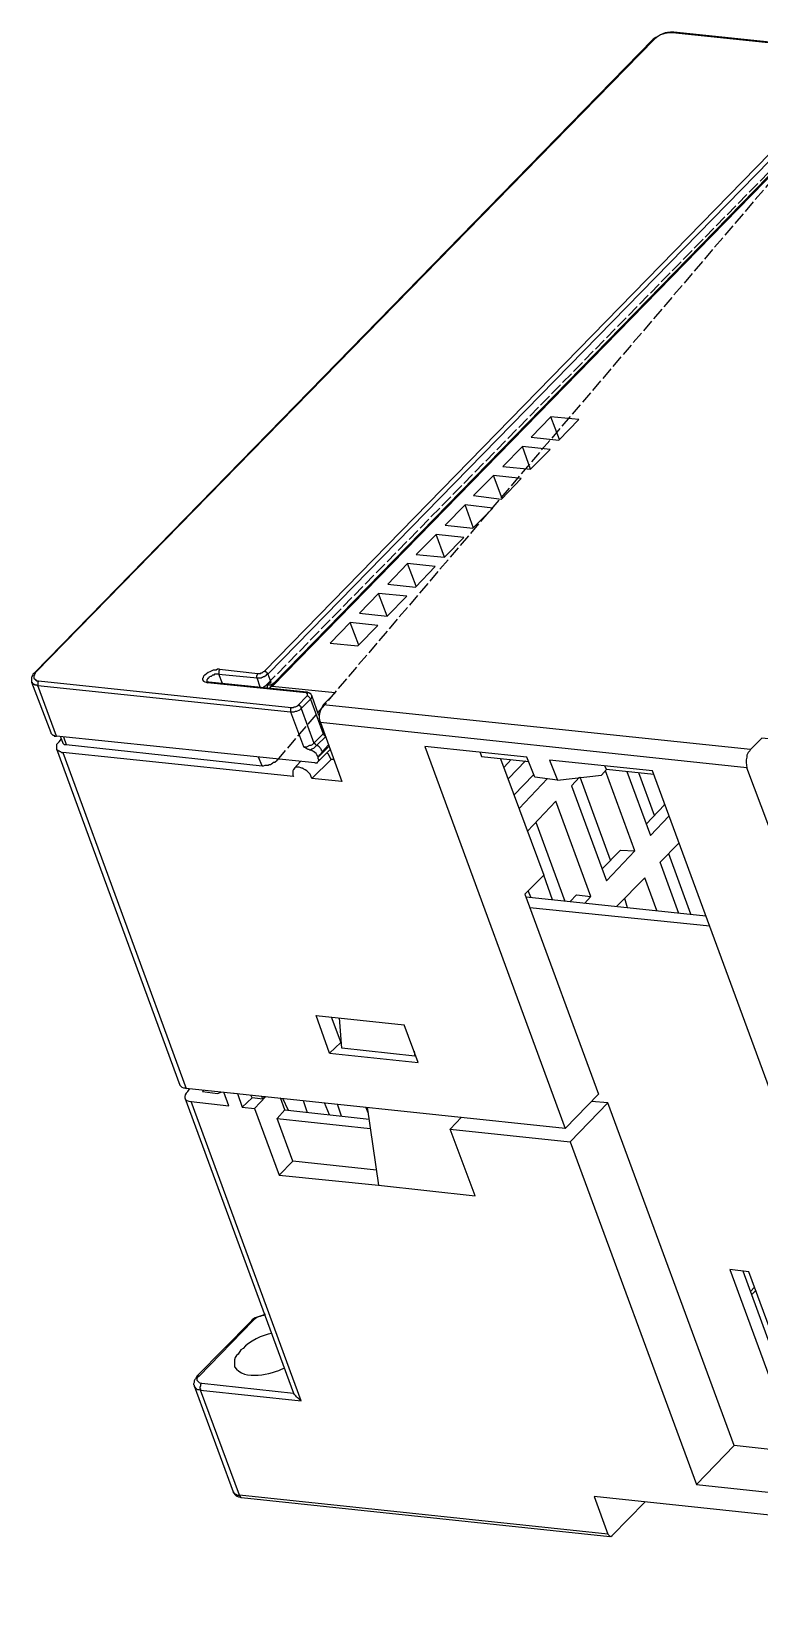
# Model space of a CAD drawing. Header units: millimetres. Extents: x 119 to 713, y -184 to 236.
# Drawn here: x 340.3 to 385.1, y -108.8 to -11.6 of the extents above; entities that cross this region are included whole.
import ezdxf

# ---------------------------------------------------------------- set-up
doc = ezdxf.new("R2010")
doc.units = ezdxf.units.MM
doc.linetypes.add('PDF_IMPORT', pattern=[1, 0.8, -0.2])
doc.layers.add('PDF_几何图形', color=7, linetype='Continuous', true_color=0x231f20)

msp = doc.modelspace()

# ---------------------------------------------------------------- linework, layer by layer
at = {"layer": 'PDF_几何图形', "color": 7, "lineweight": -3}
for points in [[(378.579, -12.11), (340.498, -51.108)], [(378.666, -12.11), (340.585, -51.064)], [(378.666, -12.11), (378.579, -12.11)], [(379.845, -11.673), (379.758, -11.673), (379.758, -11.717)], [(395.304, -13.333), (379.758, -11.717)], [(395.392, -13.289), (379.845, -11.673)], [(391.898, -14.206), (355.041, -51.937)], [(354.647, -51.02), (389.977, -14.817)], [(390.195, -15.036), (354.865, -51.195)], [(355.258, -51.719), (390.588, -15.516)], [(372.814, -36.74), (372.29, -35.343)], [(371.024, -38.574), (370.543, -37.177)], [(369.277, -40.365), (368.753, -38.967)], [(367.53, -42.199), (367.006, -40.758)], [(365.739, -43.989), (365.215, -42.592)], [(363.993, -45.78), (363.469, -44.382)], [(362.202, -47.614), (361.678, -46.217)], [(360.455, -49.405), (359.931, -48.007)], [(340.498, -51.108), (340.498, -51.152), (340.455, -51.152), (340.411, -51.195), (340.411, -51.239), (340.367, -51.283), (340.367, -51.326), (340.324, -51.37), (340.324, -51.676)], [(340.585, -51.064), (340.542, -51.108), (340.542, -51.152), (340.498, -51.195), (340.498, -51.239), (340.454, -51.283), (340.454, -51.457), (340.498, -51.457), (340.498, -51.501), (340.542, -51.501), (340.542, -51.545), (340.585, -51.545), (340.629, -51.588), (340.76, -51.588)], [(340.585, -51.064), (340.542, -51.108), (340.498, -51.108)], [(350.979, -51.239), (350.935, -51.283), (350.892, -51.37), (350.892, -51.414), (350.848, -51.457), (350.848, -51.545)], [(351.852, -51.195), (351.59, -51.195), (351.547, -51.239), (351.459, -51.239), (351.372, -51.326), (351.328, -51.326), (351.241, -51.37), (351.241, -51.414), (351.197, -51.457), (351.154, -51.457), (351.154, -51.501), (351.11, -51.545), (351.11, -51.632)], [(351.896, -50.889), (351.765, -50.889), (351.678, -50.933), (351.503, -50.933), (351.416, -50.977)], [(351.896, -50.889), (351.896, -50.933), (351.852, -50.977), (351.852, -51.195)], [(352.071, -51.763), (351.852, -51.195), (354.21, -51.413)], [(351.896, -50.889), (354.254, -51.151)], [(354.254, -51.152), (354.21, -51.195), (354.21, -51.239), (354.167, -51.283), (354.167, -51.414), (354.21, -51.414)], [(354.21, -51.414), (354.472, -51.414), (354.516, -51.37), (354.56, -51.37), (354.604, -51.326), (354.647, -51.326), (354.691, -51.283), (354.735, -51.283), (354.822, -51.195), (354.866, -51.195)], [(354.385, -51.981), (354.21, -51.413)], [(354.254, -51.152), (354.429, -51.152), (354.429, -51.108), (354.516, -51.108), (354.604, -51.021), (354.647, -51.021)], [(354.866, -51.195), (354.866, -51.152), (354.822, -51.152), (354.822, -51.108), (354.778, -51.064), (354.735, -51.064), (354.735, -51.021), (354.647, -51.021)], [(354.865, -51.195), (355.041, -51.675)], [(340.323, -51.675), (341.502, -54.776)], [(340.323, -51.676), (340.367, -51.676), (340.367, -51.719), (340.454, -51.807), (340.498, -51.807), (340.498, -51.85), (340.629, -51.85), (340.673, -51.894), (340.716, -51.894)], [(340.76, -51.588), (340.76, -51.632), (340.716, -51.676), (340.716, -51.894)], [(341.852, -54.994), (340.716, -51.894), (356.263, -53.51), (357.049, -55.649)], [(340.76, -51.588), (356.307, -53.248)], [(351.241, -51.676), (351.153, -51.676), (351.153, -51.632), (351.11, -51.632)], [(357.224, -52.33), (351.153, -51.719)], [(351.241, -51.676), (351.154, -51.676), (351.154, -51.719)], [(357.267, -52.287), (351.241, -51.675)], [(354.517, -52.025), (354.604, -51.981), (354.648, -51.938), (354.734, -51.894), (354.778, -51.85)], [(354.778, -51.85), (354.822, -51.807), (354.866, -51.807), (354.909, -51.763), (354.953, -51.763), (354.997, -51.719), (355.04, -51.719), (355.04, -51.676)], [(354.866, -51.85), (354.866, -51.894), (354.822, -51.894), (354.822, -52.025)], [(354.866, -51.85), (355.04, -51.85), (355.084, -51.807), (355.171, -51.807), (355.171, -51.763), (355.215, -51.763), (355.215, -51.719), (355.259, -51.719)], [(355.128, -51.938), (355.04, -51.938), (355.04, -51.981), (354.997, -51.981), (354.997, -52.069)], [(357.267, -52.287), (357.224, -52.287), (357.224, -52.331)], [(357.267, -52.549), (357.311, -52.505), (357.311, -52.374), (357.267, -52.374), (357.224, -52.331)], [(357.574, -52.505), (357.53, -52.462), (357.53, -52.418), (357.486, -52.374), (357.443, -52.374), (357.399, -52.331), (357.354, -52.331), (357.311, -52.287), (357.267, -52.287)], [(356.307, -53.248), (356.263, -53.291), (356.263, -53.51)], [(356.263, -53.51), (356.481, -53.51), (356.569, -53.466), (356.656, -53.466), (356.831, -53.379), (356.918, -53.291)], [(356.307, -53.248), (356.438, -53.248), (356.481, -53.204), (356.569, -53.204), (356.656, -53.16), (356.7, -53.117)], [(356.7, -53.117), (357.267, -52.549)], [(356.918, -53.291), (356.918, -53.204), (356.874, -53.16), (356.831, -53.16), (356.831, -53.117), (356.7, -53.117)], [(356.918, -53.291), (357.486, -52.724), (358.272, -54.863), (357.704, -55.431)], [(356.918, -53.291), (357.704, -55.431)], [(357.486, -52.724), (357.486, -52.68), (357.442, -52.636), (357.355, -52.549), (357.267, -52.549)], [(358.01, -53.728), (357.573, -52.505)], [(387.531, -60.759), (385.697, -60.541), (384.343, -56.96), (358.097, -54.165), (359.408, -57.789), (357.573, -57.615)], [(341.502, -54.776), (341.502, -54.82), (341.633, -54.951), (341.721, -54.951), (341.721, -54.995), (341.852, -54.995)], [(357.748, -56.654), (341.852, -54.994)], [(342.026, -55.344), (342.157, -55.169)], [(342.114, -55.038), (342.245, -55.431)], [(342.288, -55.038), (342.463, -55.518), (354.516, -56.829)], [(357.879, -55.562), (358.403, -55.038)], [(358.272, -54.864), (358.316, -54.82)], [(358.272, -54.864), (358.316, -54.907), (358.316, -54.951), (358.359, -54.951), (358.359, -54.995)], [(341.852, -55.737), (341.852, -55.824), (341.895, -55.868), (341.939, -55.868), (341.983, -55.912), (342.026, -55.912), (342.07, -55.955), (342.114, -55.955), (342.157, -55.999), (342.245, -55.999)], [(341.852, -55.78), (349.45, -76.48)], [(342.245, -55.431), (342.332, -55.519), (342.463, -55.519)], [(356.438, -57.484), (342.245, -55.999), (349.843, -76.699)], [(370.805, -56.304), (364.517, -55.649), (373.163, -79.144), (349.843, -76.699)], [(354.516, -56.829), (354.298, -56.304)], [(357.049, -55.65), (357.267, -55.65), (357.442, -55.562), (357.529, -55.562), (357.617, -55.519), (357.704, -55.431)], [(357.443, -55.868), (357.399, -55.824), (357.354, -55.824), (357.267, -55.781), (357.137, -55.693), (357.093, -55.693), (357.093, -55.65), (357.049, -55.65)], [(357.443, -55.868), (357.574, -55.781), (357.704, -55.737), (357.879, -55.562)], [(357.704, -55.431), (357.748, -55.431), (357.748, -55.475), (357.835, -55.562), (357.879, -55.562)], [(357.748, -56.654), (357.922, -56.654), (357.922, -56.61), (357.966, -56.567), (358.01, -56.479), (358.01, -56.436), (357.966, -56.392), (357.966, -56.305)], [(357.922, -56.61), (358.709, -55.824)], [(357.967, -56.304), (358.621, -55.649)], [(358.229, -55.955), (358.185, -55.999), (358.141, -56.043), (358.141, -56.086), (358.01, -56.217), (358.01, -56.261), (357.967, -56.305)], [(357.967, -56.304), (357.967, -56.261)], [(358.577, -55.562), (358.228, -55.955)], [(358.752, -56.436), (358.578, -56.086), (358.49, -56.043)], [(367.923, -55.999), (368.01, -56.261), (370.936, -56.567)], [(402.859, -62.375), (410.502, -83.075), (387.182, -80.585), (378.535, -57.134), (372.203, -56.479), (372.683, -57.702), (371.286, -57.527), (370.805, -56.304)], [(384.561, -55.824), (384.518, -55.912), (384.43, -55.999), (384.343, -56.174), (384.343, -56.305)], [(354.516, -56.829), (354.604, -56.829), (354.691, -56.785), (354.909, -56.785), (354.953, -56.741), (355.04, -56.741), (355.084, -56.698), (355.171, -56.654), (355.215, -56.61), (355.302, -56.61), (355.433, -56.479)], [(355.434, -56.436), (355.434, -56.479)], [(356.438, -57.047), (356.394, -57.134), (356.394, -57.396), (356.438, -57.484)], [(356.875, -56.567), (356.481, -57.003)], [(358.927, -56.436), (358.752, -56.436), (357.573, -57.615)], [(369.189, -56.392), (371.853, -63.554)], [(369.408, -56.916), (369.845, -56.436)], [(370.718, -56.523), (369.67, -57.615)], [(372.683, -57.702), (375.391, -57.396), (375.696, -57.047)], [(374.037, -57.527), (373.557, -58.051), (375.696, -63.903), (377.443, -62.069), (375.653, -57.134)], [(378.622, -57.353), (375.696, -57.047), (375.609, -56.829)], [(376.963, -57.178), (378.404, -61.108), (379.539, -59.929)], [(378.666, -59.886), (377.705, -57.265)], [(370.019, -58.619), (371.198, -57.396)], [(370.325, -59.449), (372.072, -57.615)], [(375.958, -62.637), (374.081, -57.527)], [(372.596, -59.012), (370.849, -60.846)], [(374.343, -65.301), (374.736, -64.864), (372.596, -59.012)], [(379.277, -59.231), (378.142, -60.41)], [(379.277, -59.231), (379.277, -59.187)], [(373.163, -65.17), (371.373, -60.322)], [(376.57, -62.025), (375.434, -63.161)], [(376.57, -62.025), (377.443, -62.069)], [(380.151, -65.912), (379.015, -62.768), (380.151, -61.589)], [(380.893, -65.956), (379.539, -62.244)], [(371.853, -63.554), (370.674, -64.733), (375.216, -77.048)], [(372.377, -65.082), (371.853, -63.554)], [(378.797, -65.737), (378.055, -63.729), (376.351, -65.475)], [(381.81, -66.087), (370.762, -64.908)], [(371.067, -64.951), (370.893, -64.515)], [(373.862, -64.777), (373.469, -65.17)], [(373.862, -64.777), (374.736, -64.864)], [(377.006, -65.563), (376.832, -64.995)], [(382.072, -66.698), (370.98, -65.563)], [(358.665, -74.515), (357.835, -72.201), (363.25, -72.768)], [(358.752, -72.288), (359.364, -73.86)], [(363.905, -74.69), (359.408, -74.209), (359.276, -72.332)], [(364.124, -75.083), (363.25, -72.768)], [(358.665, -74.515), (359.364, -73.86), (359.408, -73.86)], [(358.665, -74.515), (364.124, -75.083)], [(363.862, -74.384), (363.905, -74.69), (363.949, -74.602)], [(349.45, -76.48), (349.538, -76.568), (349.581, -76.611), (349.669, -76.655), (349.756, -76.655), (349.843, -76.699)], [(349.931, -76.873), (350.062, -76.699)], [(349.756, -77.266), (356.438, -95.433)], [(350.717, -95.259), (356.918, -95.914), (350.149, -77.485), (352.464, -77.747), (352.159, -76.917), (352.988, -77.004), (353.293, -77.834), (354.036, -77.921), (355.564, -82.026), (361.678, -82.638), (367.617, -83.293), (366.089, -79.188), (373.469, -79.974), (381.243, -101.067), (395.261, -102.552)], [(350.935, -76.786), (350.848, -76.873), (351.765, -77.004), (351.983, -76.917)], [(353.293, -77.834), (353.905, -77.266)], [(354.56, -77.354), (353.905, -77.266), (353.817, -77.092)], [(354.735, -77.179), (354.036, -77.922)], [(354.472, -77.179), (354.56, -77.354), (354.691, -77.179)], [(355.914, -78.009), (355.652, -77.266)], [(356.132, -78.053), (355.783, -77.31)], [(357.311, -78.184), (357.049, -77.441)], [(358.665, -78.315), (358.359, -77.572)], [(359.407, -78.402), (359.145, -77.66)], [(373.163, -79.144), (375.216, -77.048)], [(373.469, -79.974), (375.784, -77.572)], [(394.256, -99.8), (393.689, -99.757), (389.54, -88.49), (388.361, -88.359), (392.509, -99.626), (388.623, -99.233), (384.474, -87.966), (383.295, -87.835), (387.444, -99.102), (383.557, -98.665), (375.784, -77.572), (374.779, -77.485)], [(361.547, -81.721), (356.394, -81.153), (355.433, -78.533), (355.914, -78.009), (361.11, -78.577)], [(355.433, -78.533), (361.154, -79.144)], [(361.067, -78.227), (360.892, -77.834)], [(360.979, -77.834), (361.678, -82.638)], [(366.089, -79.188), (366.788, -78.445)], [(355.564, -82.027), (356.394, -81.153)], [(387.794, -97.966), (384.125, -87.922)], [(384.824, -88.927), (384.561, -89.189)], [(384.911, -89.101), (384.649, -89.363)], [(353.817, -91.023), (350.498, -94.385)], [(353.948, -90.979), (350.629, -94.385)], [(353.949, -90.979), (353.862, -90.979), (353.818, -91.023)], [(353.337, -92.682), (353.206, -92.77), (353.032, -93.032), (352.944, -93.119), (352.857, -93.25), (352.813, -93.381), (352.813, -93.818)], [(350.499, -94.385), (350.411, -94.56), (350.368, -94.604), (350.324, -94.691), (350.324, -94.778), (350.281, -94.866), (350.281, -94.909), (350.324, -94.953), (350.324, -94.997)], [(350.324, -94.997), (352.726, -101.504)], [(350.324, -95.04), (350.455, -95.171), (350.543, -95.215), (350.63, -95.215), (350.717, -95.259)], [(350.63, -94.385), (350.543, -94.473), (350.499, -94.56), (350.499, -94.647), (350.63, -94.778), (350.717, -94.822), (350.804, -94.822)], [(350.63, -94.385), (350.499, -94.385)], [(350.804, -94.822), (350.76, -94.866), (350.717, -94.909), (350.717, -94.997), (350.674, -95.084), (350.674, -95.128), (350.717, -95.171), (350.717, -95.259)], [(350.804, -94.822), (356.438, -95.433)], [(419.935, -108.753), (404.344, -107.137), (403.034, -106.045), (402.554, -104.735), (374.954, -101.809), (375.784, -104.124), (353.119, -101.722), (350.717, -95.259)], [(383.557, -98.665), (381.243, -101.067)], [(352.726, -101.504), (352.726, -101.547), (352.77, -101.591), (352.857, -101.635), (352.944, -101.678), (352.987, -101.722), (353.119, -101.722)], [(353.119, -101.722), (353.119, -101.766), (353.206, -101.853), (353.25, -101.853)], [(353.25, -101.853), (375.915, -104.255)], [(378.055, -102.159), (376.046, -104.211)]]:
    msp.add_lwpolyline(points, dxfattribs=at)
for points in [[(395.872, -14.599), (396.614, -13.857), (397.837, -13.988), (387.051, -24.993), (410.851, -27.526), (421.638, -16.477), (422.86, -16.608), (422.162, -17.35), (426.048, -17.743), (389.147, -55.518), (385.261, -55.125), (384.561, -55.824), (358.272, -53.073), (359.014, -52.33), (355.127, -51.937), (391.985, -14.162)], [(373.994, -35.517), (372.29, -35.343), (371.068, -36.609), (372.77, -36.784)], [(372.246, -37.351), (370.543, -37.177), (369.32, -38.4), (371.024, -38.574)], [(368.753, -38.967), (367.53, -40.19), (369.234, -40.408), (370.456, -39.142)], [(367.006, -40.758), (365.783, -42.024), (367.486, -42.199), (368.709, -40.976)], [(365.215, -42.592), (363.993, -43.815), (365.739, -43.989), (366.919, -42.767)], [(363.469, -44.382), (362.246, -45.649), (363.949, -45.824), (365.172, -44.557)], [(361.678, -46.217), (360.5, -47.439), (362.202, -47.614), (363.426, -46.391)], [(359.931, -48.007), (358.709, -49.274), (360.412, -49.448), (361.634, -48.182)]]:
    msp.add_lwpolyline(points, close=True, dxfattribs=at)
at = {"layer": 'PDF_几何图形', "color": 7, "linetype": 'PDF_IMPORT', "lineweight": -3, "ltscale": 0.964676}
msp.add_lwpolyline([(354.778, -51.85), (390.37, -15.516), (355.434, -56.479)], dxfattribs=at)
at = {"layer": 'PDF_几何图形', "color": 7, "lineweight": -3}
for points in [[(379.845, -11.673), (379.26, -11.635), (379.043, -11.824), (378.579, -12.11)], [(379.758, -11.717), (379.305, -11.699), (378.991, -11.791), (378.666, -12.11)], [(351.416, -50.977), (351.261, -51.052), (351.106, -51.127), (350.979, -51.239)], [(350.848, -51.545), (350.929, -51.651), (351.039, -51.661), (351.154, -51.719)], [(357.486, -52.724), (357.616, -52.592), (357.564, -52.678), (357.573, -52.505)], [(358.272, -53.073), (358.079, -53.417), (357.912, -53.784), (358.097, -54.165)], [(342.026, -55.344), (341.79, -55.6), (341.863, -55.412), (341.852, -55.737)], [(357.967, -56.305), (357.911, -56.121), (357.643, -55.838), (357.443, -55.868)], [(358.228, -55.955), (358.056, -55.679), (358.136, -55.746), (357.879, -55.562)], [(384.343, -56.305), (384.225, -56.508), (384.338, -56.75), (384.343, -56.96)], [(356.787, -56.916), (356.559, -56.921), (356.602, -56.878), (356.438, -57.047)], [(357.267, -57.134), (356.89, -56.917), (357.132, -57.028), (356.787, -56.916)], [(357.573, -57.615), (357.483, -57.348), (357.468, -57.323), (357.267, -57.134)], [(349.931, -76.874), (349.645, -77.148), (349.693, -77.475), (350.15, -77.485)], [(354.691, -90.586), (354.369, -90.724), (354.01, -90.753), (353.818, -91.023)], [(354.691, -90.63), (354.442, -90.711), (354.127, -90.751), (353.949, -90.979)], [(355.084, -91.765), (354.575, -91.841), (353.665, -92.284), (353.337, -92.682)], [(352.813, -93.818), (353.398, -94.719), (355.08, -94.259), (355.87, -93.905)], [(356.918, -95.914), (356.594, -95.621), (356.71, -95.78), (356.438, -95.434)], [(352.726, -101.504), (352.872, -101.779), (352.934, -101.809), (353.25, -101.853)], [(375.784, -104.124), (375.858, -104.192), (375.944, -104.339), (376.046, -104.211)]]:
    msp.add_open_spline(points, degree=3, dxfattribs=at)

doc.saveas('drawing.dxf')
